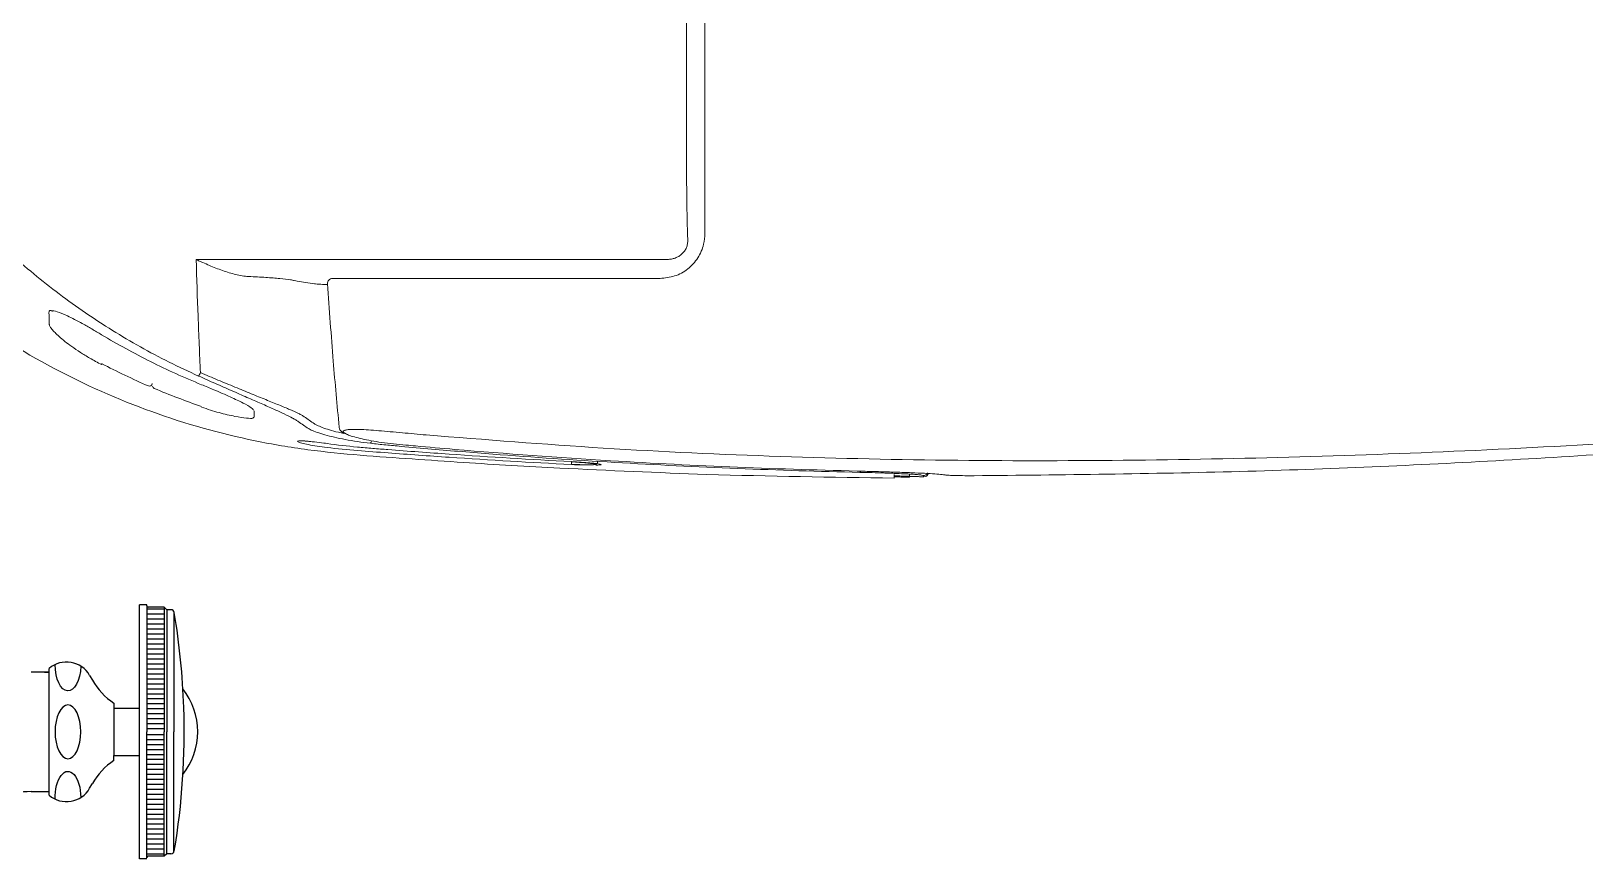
# Model space of a CAD drawing. Extents: x 3571 to 9666, y -561 to 1991.
# Drawn here: x 3815.1 to 4126.7, y 934.9 to 1101 of the extents above; entities that cross this region are included whole.
import ezdxf

# ---------------------------------------------------------------- set-up
doc = ezdxf.new("R2010")
doc.units = 0
doc.header["$LTSCALE"] = 20
doc.header["$MEASUREMENT"] = 0
doc.layers.get('0').update_dxf_attribs({"linetype": 'CONTINUOUS'})
doc.layers.add('4', color=4, linetype='CONTINUOUS')

msp = doc.modelspace()

# ---------------------------------------------------------------- linework, layer by layer
at = {"color": 7, "linetype": 'Continuous', "lineweight": 15}
for p, q in [((3838.62, 1029.8), (3838.62, 1029.8)), ((3839.74, 1029.32), (3839.74, 1029.32)), ((3988.16, 1011.33), (3988.16, 1012.02))]:
    msp.add_line(p, q, dxfattribs=at)
at = {"color": 7, "linetype": 'Continuous', "lineweight": 15, "flags": 128}
for points in [[(3829.2, 1034.08), (3829.21, 1034.1), (3829.23, 1034.13), (3829.25, 1034.18), (3829.28, 1034.23), (3829.29, 1034.26)], [(3923.45, 1014.04), (3923.45, 1014.05), (3923.45, 1014.08), (3923.45, 1014.13), (3923.46, 1014.19), (3923.46, 1014.26), (3923.47, 1014.35), (3923.47, 1014.44), (3923.48, 1014.53)]]:
    msp.add_lwpolyline(points, dxfattribs=at)
at = {"color": 7, "linetype": 'Continuous', "lineweight": 15}
for centre, radius, start, end in [((3875.52, 1050.37), 1, 89.9988, 184.4033), ((3845.33, 1034), 3.99, 326.4274, 337.4705), ((3838.82, 1030.26), 0.5, 246.5982, 0.0108), ((3838.82, 1030.26), 0.499, 246.7295, 0.5063), ((3839.93, 1029.78), 0.494, 179.1446, 247.7357), ((3839.94, 1029.78), 0.5, 180.004, 247.0697), ((3882.49, 1018.88), 0.872, 317.8467, 353.6391), ((3952.05, 1013.08), 28.64, 176.9311, 177.0307), ((3981.09, 1012.74), 0.344, 309.1017, 352.1157), ((3993.97, 1012.82), 1, 269.8681, 332.3326)]:
    msp.add_arc(centre, radius, start, end, dxfattribs=at)
for points, knots in [([(3848.66, 1031.79), (3844.65, 1033.58), (3840.75, 1035.53), (3833.19, 1039.77), (3829.52, 1042.05), (3822.4, 1046.92), (3818.95, 1049.52), (3813.95, 1053.66), (3812.31, 1055.09), (3809.12, 1058.06), (3807.56, 1059.59), (3805.27, 1061.98), (3804.52, 1062.79), (3803.05, 1064.42), (3802.33, 1065.24), (3800.2, 1067.75), (3798.83, 1069.45), (3794.9, 1074.67), (3792.49, 1078.29), (3789.18, 1083.93), (3788.13, 1085.85), (3786.64, 1088.78), (3786.16, 1089.76), (3785.22, 1091.75), (3784.76, 1092.76), (3782.55, 1097.81), (3781.04, 1101.91), (3778.51, 1110.25), (3777.49, 1114.49), (3776.33, 1120.93), (3776, 1123.1), (3775.67, 1125.82), (3775.61, 1126.37), (3775.49, 1127.47), (3775.43, 1128.01), (3775.26, 1129.65), (3775.14, 1130.75), (3774.13, 1140.6), (3773.38, 1149.36), (3771.58, 1175.68), (3770.98, 1193.26), (3770.98, 1210.87)], [0, 0, 0, 0, 0.0625, 0.0625, 0.125, 0.125, 0.1875, 0.1875, 0.21875, 0.21875, 0.25, 0.25, 0.265625, 0.265625, 0.28125, 0.28125, 0.3125, 0.3125, 0.375, 0.375, 0.40625, 0.40625, 0.421875, 0.421875, 0.4375, 0.4375, 0.5, 0.5, 0.5625, 0.5625, 0.59375, 0.59375, 0.601563, 0.601563, 0.609375, 0.609375, 0.625, 0.625, 0.75, 0.75, 1, 1, 1, 1]), ([(4406.51, 1210.87), (4406.4, 1203.67), (4406.18, 1189.28), (4404.56, 1170.08), (4402.58, 1153.29), (4400.35, 1138.89), (4397.81, 1126.34), (4394.82, 1115.72), (4391.48, 1106.98), (4387.38, 1098.47), (4382.57, 1090.34), (4377.13, 1082.74), (4371.09, 1075.62), (4364.39, 1068.98), (4356.65, 1062.55), (4348, 1056.42), (4338.39, 1050.61), (4328.29, 1045.53), (4317.67, 1041.15), (4306.63, 1037.66), (4295.25, 1035.01), (4283.72, 1033), (4272.1, 1031.42), (4260.45, 1030.1), (4241.25, 1027.9), (4214.52, 1024.87), (4179.3, 1021.64), (4143.18, 1018.94), (4107.71, 1016.91), (4071.76, 1015.53), (4036.34, 1014.8), (4000.86, 1014.75), (3965.34, 1015.52), (3929.8, 1017.14), (3906.15, 1019.03), (3894.33, 1019.97)], [0, 0, 0, 0, 0.034021, 0.068042, 0.090999, 0.113959, 0.136898, 0.151485, 0.166072, 0.181093, 0.196113, 0.210689, 0.225264, 0.24027, 0.255278, 0.27285, 0.290421, 0.308406, 0.326391, 0.344797, 0.363219, 0.381705, 0.400248, 0.418798, 0.43729, 0.491814, 0.546337, 0.604904, 0.663471, 0.719441, 0.775416, 0.831384, 0.887588, 0.943799, 1, 1, 1, 1]), ([(3950.2, 1060.37), (3950.2, 1064.2), (3950.2, 1071.86), (3950.2, 1083.38), (3950.2, 1094.91), (3950.2, 1102.59), (3950.2, 1106.43)], [0, 0, 0, 0, 0.2504218, 0.5011344, 0.7504278, 1, 1, 1, 1]), ([(3901.8, 1014.44), (3898.35, 1014.67), (3891.48, 1015.15), (3881.12, 1015.87), (3870.54, 1016.89), (3849.41, 1020.45), (3825.35, 1029.11), (3801.05, 1044.43), (3779.07, 1063.26), (3766.67, 1081.97), (3761.03, 1095.14)], [0, 0, 0, 0, 0.0625, 0.125, 0.1875, 0.25, 0.5, 0.625, 0.75, 1, 1, 1, 1]), ([(3946.77, 1059.09), (3946.67, 1061.83), (3946.61, 1064.57), (3946.53, 1070.07), (3946.52, 1072.82), (3946.52, 1075.58)], [0, 0, 0, 0, 0.5, 0.5, 1, 1, 1, 1]), ([(3941.2, 1051.37), (3942.19, 1051.47), (3944.19, 1051.66), (3946.86, 1053.17), (3948.9, 1055.41), (3950.03, 1057.94), (3950.15, 1059.65), (3950.2, 1060.37)], [0, 0, 0, 0, 0.211024, 0.422038, 0.633242, 0.84646, 1, 1, 1, 1]), ([(3942.69, 1055.19), (3942.95, 1055.19), (3943.22, 1055.21), (3943.74, 1055.31), (3943.99, 1055.37), (3944.48, 1055.56), (3944.73, 1055.67), (3945.18, 1055.94), (3945.39, 1056.1), (3945.78, 1056.46), (3945.96, 1056.66), (3946.26, 1057.08), (3946.39, 1057.32), (3946.6, 1057.8), (3946.67, 1058.05), (3946.76, 1058.57), (3946.78, 1058.83), (3946.77, 1059.09)], [0, 0, 0, 0, 0.125, 0.125, 0.25, 0.25, 0.375, 0.375, 0.5, 0.5, 0.625, 0.625, 0.75, 0.75, 0.875, 0.875, 1, 1, 1, 1]), ([(3848.16, 1055.16), (3852.1, 1055.16), (3856.04, 1055.17), (3863.93, 1055.17), (3867.87, 1055.18), (3879.69, 1055.18), (3887.57, 1055.18), (3899.39, 1055.19), (3903.33, 1055.19), (3911.21, 1055.19), (3915.14, 1055.19), (3926.95, 1055.19), (3934.82, 1055.19), (3942.69, 1055.19)], [0, 0, 0, 0, 0.125, 0.125, 0.25, 0.25, 0.5, 0.5, 0.625, 0.625, 0.75, 0.75, 1, 1, 1, 1]), ([(3849.02, 1032.47), (3848.93, 1034.35), (3848.85, 1036.23), (3848.7, 1040.01), (3848.62, 1041.89), (3848.41, 1047.57), (3848.27, 1051.36), (3848.16, 1055.16)], [0, 0, 0, 0, 0.25, 0.25, 0.5, 0.5, 1, 1, 1, 1]), ([(3858.68, 1051.76), (3857.83, 1051.8), (3856.97, 1051.95), (3855.22, 1052.37), (3854.34, 1052.65), (3852.57, 1053.27), (3851.69, 1053.62), (3850.37, 1054.17), (3849.93, 1054.37), (3849.27, 1054.66), (3849.04, 1054.76), (3848.6, 1054.96), (3848.38, 1055.06), (3848.16, 1055.16)], [0, 0, 0, 0, 0.25, 0.25, 0.5, 0.5, 0.75, 0.75, 0.875, 0.875, 0.9375, 0.9375, 1, 1, 1, 1]), ([(3868.44, 1050.81), (3868.28, 1050.86), (3868.08, 1050.91), (3867.63, 1051), (3867.37, 1051.05), (3866.49, 1051.18), (3865.79, 1051.27), (3864.53, 1051.39), (3864.09, 1051.43), (3863.14, 1051.51), (3862.64, 1051.54), (3861.05, 1051.65), (3859.91, 1051.71), (3858.68, 1051.76)], [0, 0, 0, 0, 0.125, 0.125, 0.25, 0.25, 0.5, 0.5, 0.625, 0.625, 0.75, 0.75, 1, 1, 1, 1]), ([(3874.55, 1050.14), (3874.19, 1050.15), (3873.32, 1050.19), (3872.43, 1050.24), (3872.04, 1050.28), (3871.87, 1050.3)], [0, 0, 0, 0, 0.29449, 0.69629, 1, 1, 1, 1]), ([(3874.54, 1050.3), (3874.89, 1045.12), (3875.54, 1035.5), (3876.44, 1025.94), (3876.86, 1021.53)], [0, 0, 0, 0, 0.5388285, 1, 1, 1, 1]), ([(3875.59, 1051.37), (3875.58, 1051.37), (3875.56, 1051.37), (3876.13, 1051.37), (3877.24, 1051.37), (3878.84, 1051.37), (3880.89, 1051.37), (3883.32, 1051.37), (3886.07, 1051.37), (3889.05, 1051.37), (3892.2, 1051.37), (3894.33, 1051.37), (3895.4, 1051.37)], [0, 0, 0, 0, 0.062468, 0.167262, 0.271796, 0.37633, 0.480475, 0.584618, 0.688459, 0.792297, 0.896149, 1, 1, 1, 1]), ([(3895.4, 1051.37), (3903.03, 1051.37), (3918.31, 1051.37), (3933.57, 1051.37), (3941.2, 1051.37)], [0, 0, 0, 0, 0.499971, 1, 1, 1, 1]), ([(3818.65, 1044.53), (3818.65, 1044.75), (3818.65, 1044.98), (3819.07, 1044.91), (3819.09, 1044.9)], [0, 0, 0, 0, 0.937438, 1, 1, 1, 1]), ([(3819.09, 1044.9), (3819.45, 1044.88), (3820.18, 1044.83), (3822, 1044.05), (3823.77, 1043.16), (3825.42, 1042.27), (3827.23, 1041.24), (3828.53, 1040.47), (3829.18, 1040.09)], [0, 0, 0, 0, 0.2073087, 0.4267459, 0.5581594, 0.6896871, 0.8448017, 1, 1, 1, 1]), ([(3819.38, 1044.85), (3819.38, 1044.85), (3819.36, 1044.81), (3819.29, 1044.83), (3819.4, 1044.82), (3819.4, 1044.82)], [0, 0, 0, 0, 0.158515, 0.9485, 1, 1, 1, 1]), ([(3829.2, 1034.08), (3828.4, 1034.51), (3826.92, 1035.3), (3824.91, 1036.54), (3822.74, 1038.01), (3820.64, 1039.67), (3819.33, 1041.02), (3818.82, 1041.73), (3818.76, 1041.94), (3818.75, 1041.99)], [0, 0, 0, 0, 0.156867, 0.289491, 0.42213, 0.654868, 0.859227, 0.962274, 1, 1, 1, 1]), ([(3829.18, 1040.09), (3832.39, 1038.16), (3835.68, 1036.36), (3842.37, 1033.02), (3845.77, 1031.48), (3849.24, 1030.06)], [0, 0, 0, 0, 0.5, 0.5, 1, 1, 1, 1]), ([(3868.65, 1022.66), (3868.51, 1022.76), (3868.34, 1022.87), (3867.96, 1023.1), (3867.75, 1023.23), (3867.04, 1023.61), (3866.48, 1023.89), (3865.21, 1024.49), (3864.5, 1024.81), (3863.33, 1025.34), (3862.92, 1025.52), (3862.07, 1025.89), (3861.64, 1026.08), (3860.3, 1026.67), (3859.35, 1027.08), (3857.86, 1027.73), (3857.35, 1027.96), (3856.31, 1028.41), (3855.79, 1028.64), (3854.2, 1029.33), (3853.12, 1029.81), (3850.92, 1030.78), (3849.8, 1031.28), (3848.66, 1031.79)], [0, 0, 0, 0, 0.0625, 0.0625, 0.125, 0.125, 0.25, 0.25, 0.375, 0.375, 0.4375, 0.4375, 0.5, 0.5, 0.625, 0.625, 0.6875, 0.6875, 0.75, 0.75, 0.875, 0.875, 1, 1, 1, 1]), ([(3849.02, 1032.47), (3850.21, 1031.97), (3851.39, 1031.47), (3853.69, 1030.51), (3854.83, 1030.04), (3857.06, 1029.12), (3858.15, 1028.67), (3860.22, 1027.83), (3861.21, 1027.43), (3862.6, 1026.87), (3863.06, 1026.68), (3863.93, 1026.32), (3864.36, 1026.15), (3865.58, 1025.65), (3866.31, 1025.34), (3867.62, 1024.77), (3868.2, 1024.51), (3868.93, 1024.15), (3869.15, 1024.04), (3869.54, 1023.82), (3869.71, 1023.72), (3869.86, 1023.63)], [0, 0, 0, 0, 0.125, 0.125, 0.25, 0.25, 0.375, 0.375, 0.5, 0.5, 0.5625, 0.5625, 0.625, 0.625, 0.75, 0.75, 0.875, 0.875, 0.9375, 0.9375, 1, 1, 1, 1]), ([(4004.24, 1011.79), (4021.98, 1011.98), (4057.47, 1012.35), (4110.7, 1014.68), (4162.9, 1018.31), (4210.1, 1022.76), (4243.43, 1026.72), (4262.98, 1029.22), (4273.2, 1030.53), (4279.45, 1031.73), (4281.82, 1032.19)], [0, 0, 0, 0, 0.190383, 0.380766, 0.571672, 0.762578, 0.889422, 0.931764, 0.974102, 1, 1, 1, 1]), ([(3849.24, 1030.06), (3850.07, 1029.72), (3852.09, 1028.89), (3855.07, 1027.59), (3857.66, 1026.36), (3859.35, 1025.43), (3859.57, 1025.09), (3859.67, 1024.93)], [0, 0, 0, 0, 0.160509, 0.394542, 0.615675, 0.828556, 1, 1, 1, 1]), ([(3859.58, 1023.39), (3859.57, 1023.38), (3859.44, 1023.26), (3858.34, 1023.3), (3856.02, 1023.65), (3852.81, 1024.39), (3850.45, 1025.15), (3849.27, 1025.53)], [0, 0, 0, 0, 0.029571, 0.259983, 0.499349, 0.749775, 1, 1, 1, 1]), ([(3871.87, 1022.23), (3872.03, 1022.13), (3872.41, 1021.9), (3873.41, 1021.47), (3874.86, 1020.98), (3876.34, 1020.57), (3877.4, 1020.34), (3877.77, 1020.26)], [0, 0, 0, 0, 0.167605, 0.404587, 0.641583, 0.875574, 1, 1, 1, 1]), ([(3883.14, 1018.3), (3882.25, 1018.41), (3880.49, 1018.63), (3878.04, 1019.05), (3875.83, 1019.51), (3873.91, 1020), (3872.36, 1020.49), (3871.33, 1020.89), (3870.96, 1021.11), (3870.82, 1021.19)], [0, 0, 0, 0, 0.152233, 0.304478, 0.456462, 0.60845, 0.762103, 0.915742, 1, 1, 1, 1]), ([(3876.85, 1021.53), (3876.84, 1021.51), (3876.82, 1021.31), (3877.02, 1020.98), (3877.29, 1020.66), (3877.59, 1020.44), (3877.86, 1020.31), (3877.99, 1020.25)], [0, 0, 0, 0, 0.020114, 0.231044, 0.449339, 0.739717, 1, 1, 1, 1]), ([(3878.19, 1020.96), (3878.06, 1020.93), (3877.68, 1020.85), (3877.62, 1020.63), (3877.8, 1020.38), (3878.19, 1020.21), (3878.31, 1020.15)], [0, 0, 0, 0, 0.193815, 0.526171, 0.858785, 1, 1, 1, 1]), ([(3894.33, 1019.97), (3893.52, 1020.04), (3891.91, 1020.19), (3889.46, 1020.41), (3887.05, 1020.63), (3884.75, 1020.83), (3882.69, 1020.99), (3880.89, 1021.09), (3879.46, 1021.1), (3878.53, 1021.06), (3878.27, 1020.98), (3878.19, 1020.96)], [0, 0, 0, 0, 0.11173, 0.223453, 0.3422, 0.460936, 0.580622, 0.700302, 0.823648, 0.947005, 1, 1, 1, 1]), ([(3878.31, 1020.15), (3878.44, 1020.09), (3878.8, 1019.9), (3879.86, 1019.56), (3881.37, 1019.18), (3883.23, 1018.8), (3885.35, 1018.46), (3887.7, 1018.18), (3889.39, 1018.02), (3890.24, 1017.94)], [0, 0, 0, 0, 0.0911385, 0.244943, 0.3987401, 0.5491355, 0.6995077, 0.8497648, 1, 1, 1, 1]), ([(3874.42, 1017.46), (3873.75, 1017.54), (3872.4, 1017.71), (3870.62, 1018.03), (3869.27, 1018.34), (3868.51, 1018.6), (3868.43, 1018.77), (3869.04, 1018.82), (3869.94, 1018.77), (3870.73, 1018.69), (3870.96, 1018.66)], [0, 0, 0, 0, 0.135988, 0.271923, 0.408548, 0.544994, 0.679866, 0.812622, 0.944109, 1, 1, 1, 1]), ([(3869.02, 1018.79), (3869.16, 1018.79), (3869.47, 1018.79), (3870.14, 1018.75), (3870.72, 1018.69), (3870.96, 1018.66)], [0, 0, 0, 0, 0.333904, 0.719994, 1, 1, 1, 1]), ([(3870.96, 1018.66), (3871.26, 1018.63), (3872.09, 1018.55), (3873.34, 1018.39), (3874.2, 1018.28), (3874.41, 1018.25)], [0, 0, 0, 0, 0.301818, 0.832106, 1, 1, 1, 1]), ([(3874.41, 1018.25), (3876.44, 1017.97), (3878.48, 1017.74), (3881.54, 1017.44), (3882.56, 1017.35), (3884.6, 1017.19), (3885.62, 1017.11), (3890.73, 1016.71), (3894.82, 1016.41), (3907.08, 1015.56), (3915.26, 1015.06), (3923.45, 1014.63)], [0, 0, 0, 0, 0.125, 0.125, 0.1875, 0.1875, 0.25, 0.25, 0.5, 0.5, 1, 1, 1, 1]), ([(3923.45, 1014.04), (3915.27, 1014.46), (3907.09, 1014.94), (3894.83, 1015.77), (3890.74, 1016.06), (3884.62, 1016.53), (3882.57, 1016.69), (3878.49, 1017.02), (3876.45, 1017.22), (3874.42, 1017.46)], [0, 0, 0, 0, 0.5, 0.5, 0.75, 0.75, 0.875, 0.875, 1, 1, 1, 1]), ([(3981.3, 1012.47), (3964.91, 1012.84), (3948.53, 1013.5), (3923.98, 1014.95), (3915.81, 1015.5), (3903.55, 1016.45), (3899.46, 1016.79), (3893.34, 1017.32), (3891.3, 1017.5), (3888.24, 1017.78), (3887.22, 1017.87), (3885.18, 1018.07), (3884.16, 1018.18), (3883.14, 1018.3)], [0, 0, 0, 0, 0.5, 0.5, 0.75, 0.75, 0.875, 0.875, 0.9375, 0.9375, 0.96875, 0.96875, 1, 1, 1, 1]), ([(3890.24, 1017.94), (3890.89, 1017.88), (3894.14, 1017.58), (3907.8, 1016.38), (3929.32, 1014.83), (3956.77, 1013.4), (3973.8, 1012.92), (3982.32, 1012.68)], [0, 0, 0, 0, 0.02123, 0.10615, 0.445851, 0.722925, 1, 1, 1, 1]), ([(3988.16, 1011.33), (3975.63, 1011.5), (3953.26, 1011.8), (3930.92, 1012.85), (3921.09, 1013.32)], [0, 0, 0, 0, 0.560088, 1, 1, 1, 1]), ([(3923.45, 1014.63), (3924.11, 1014.59), (3925.43, 1014.51), (3927.13, 1014.38), (3927.87, 1014.29), (3928.2, 1014.26)], [0, 0, 0, 0, 0.356241, 0.712471, 1, 1, 1, 1]), ([(3925.46, 1014.01), (3925.91, 1014), (3926.83, 1013.98), (3927.75, 1014), (3928.24, 1014.05), (3928.16, 1014.14), (3927.55, 1014.24), (3926.49, 1014.36), (3925.05, 1014.47), (3923.98, 1014.54), (3923.45, 1014.57)], [0, 0, 0, 0, 0.121118, 0.247856, 0.369654, 0.498676, 0.620679, 0.74845, 0.874134, 1, 1, 1, 1]), ([(3923.45, 1014.09), (3923.6, 1014.08), (3924.28, 1014.05), (3925.01, 1014.02), (3925.45, 1014.01), (3925.46, 1014.01)], [0, 0, 0, 0, 0.220806, 0.984083, 1, 1, 1, 1]), ([(3925.45, 1013.95), (3924.99, 1013.97), (3924.34, 1013.99), (3923.65, 1014.03), (3923.45, 1014.04)], [0, 0, 0, 0, 0.702327, 1, 1, 1, 1]), ([(3925.46, 1014.01), (3925.57, 1014.01), (3926.07, 1013.99), (3926.81, 1013.99), (3927.59, 1013.99), (3928.04, 1014.02), (3928.25, 1014.06), (3928.43, 1014.11), (3928.6, 1014.26), (3928.69, 1014.41), (3928.69, 1014.53), (3928.7, 1014.57)], [0, 0, 0, 0, 0.060907, 0.27679, 0.492624, 0.709121, 0.826921, 0.898465, 0.935976, 0.974386, 1, 1, 1, 1]), ([(3928.2, 1014.26), (3928.42, 1014.23), (3928.83, 1014.18), (3929.1, 1014.12), (3929.11, 1014.11), (3929.12, 1014.11)], [0, 0, 0, 0, 0.465314, 0.839642, 1, 1, 1, 1]), ([(3929.05, 1014.13), (3929.1, 1014.12), (3929.43, 1014.06), (3929.36, 1013.99), (3929.03, 1013.93), (3928.46, 1013.92), (3928.31, 1013.92)], [0, 0, 0, 0, 0.084218, 0.469843, 0.854586, 1, 1, 1, 1]), ([(3993.97, 1011.82), (3993.95, 1011.85), (3993.85, 1011.88), (3993.57, 1011.93), (3993.45, 1011.95), (3993.19, 1011.98), (3993.03, 1011.99), (3992.53, 1012.04), (3992.12, 1012.07), (3991.41, 1012.11), (3991.16, 1012.13), (3990.63, 1012.16), (3990.35, 1012.17), (3989.47, 1012.21), (3988.85, 1012.24), (3987.84, 1012.28), (3987.5, 1012.29), (3986.78, 1012.32), (3986.41, 1012.33), (3985.3, 1012.37), (3984.53, 1012.39), (3982.95, 1012.43), (3982.14, 1012.45), (3981.3, 1012.47)], [0, 0, 0, 0, 0.125, 0.125, 0.1875, 0.1875, 0.25, 0.25, 0.375, 0.375, 0.4375, 0.4375, 0.5, 0.5, 0.625, 0.625, 0.6875, 0.6875, 0.75, 0.75, 0.875, 0.875, 1, 1, 1, 1]), ([(3982.32, 1012.68), (3983.54, 1012.65), (3985.96, 1012.59), (3989.34, 1012.49), (3992.37, 1012.37), (3994.9, 1012.25), (3996.83, 1012.12), (3997.9, 1012.02), (3998.29, 1011.97), (3998.39, 1011.95)], [0, 0, 0, 0, 0.1621, 0.324165, 0.485204, 0.64615, 0.796149, 0.946095, 1, 1, 1, 1]), ([(3991.26, 1011.97), (3991.26, 1011.89), (3991.26, 1011.81), (3991.26, 1011.73), (3991.26, 1011.72), (3991.26, 1011.71), (3991.26, 1011.7)], [0.02408713, 0.02408713, 0.02408713, 0.02408713, 0.0243277385, 0.0243277385, 0.0243277385, 0.024356683, 0.024356683, 0.024356683, 0.024356683]), ([(3991.26, 1011.7), (3991.26, 1011.65), (3991.26, 1011.59), (3991.26, 1011.52), (3991.26, 1011.5), (3991.26, 1011.5)], [0, 0, 0, 0, 0.5, 0.5, 1, 1, 1, 1]), ([(3995.01, 1012.13), (3994.97, 1012.04), (3994.91, 1011.97), (3994.79, 1011.84), (3994.72, 1011.78), (3994.49, 1011.64), (3994.3, 1011.59), (3994.12, 1011.59)], [0, 0, 0, 0, 0.25, 0.25, 0.5, 0.5, 1, 1, 1, 1]), ([(3998.39, 1011.95), (3998.61, 1011.93), (3999.05, 1011.88), (4000.47, 1011.83), (4002.25, 1011.8), (4003.58, 1011.79), (4004.24, 1011.79)], [0, 0, 0, 0, 0.251746, 0.503496, 0.75512, 1, 1, 1, 1])]:
    msp.add_open_spline(points, degree=3, knots=knots, dxfattribs=at)
for points, degree in [([(3946.52, 1075.58), (3946.52, 1085.9), (3946.53, 1096.27), (3946.53, 1106.63)], 3), ([(3871.87, 1050.3), (3870.73, 1050.47), (3869.58, 1050.64), (3868.44, 1050.81)], 3), ([(3818.66, 1042.29), (3818.66, 1043.01), (3818.65, 1043.76), (3818.65, 1044.53)], 3), ([(3818.75, 1041.99), (3818.66, 1042.29)], 1), ([(3829.2, 1034.28), (3832.28, 1032.68), (3835.43, 1031.18), (3838.62, 1029.8)], 3), ([(3839.74, 1029.32), (3842.87, 1028), (3846.05, 1026.78), (3849.26, 1025.67)], 3), ([(3859.79, 1023.56), (3859.58, 1023.39)], 1), ([(3859.79, 1024.81), (3859.79, 1024.38), (3859.79, 1023.96), (3859.79, 1023.56)], 3), ([(3870.7, 1021.26), (3870.02, 1021.7), (3869.33, 1022.17), (3868.65, 1022.66)], 3), ([(3869.86, 1023.63), (3870.53, 1023.13), (3871.2, 1022.67), (3871.87, 1022.23)], 3), ([(3870.82, 1021.19), (3870.7, 1021.26)], 1), ([(3921.09, 1013.32), (3914.66, 1013.65), (3908.22, 1014.03), (3901.8, 1014.44)], 3), ([(3991.26, 1011.7), (3988.16, 1011.76)], 1), ([(3991.26, 1011.5), (3988.16, 1011.56)], 1), ([(3994.12, 1011.59), (3991.26, 1011.63)], 1), ([(3994.12, 1011.59), (3994.07, 1011.66), (3994.02, 1011.74), (3993.97, 1011.82)], 3)]:
    msp.add_open_spline(points, degree=degree, dxfattribs=at)
at = {"layer": '4'}
for p, q in [((3838.27, 985.91), (3836.77, 985.91)), ((3836.77, 984.91), (3836.77, 985.91)), ((3836.77, 960.41), (3836.77, 984.91)), ((3838.27, 985.71), (3838.27, 985.91)), ((3838.27, 985.71), (3838.27, 960.41)), ((3841.77, 985), (3838.27, 985)), ((3841.77, 985.41), (3838.57, 985.41)), ((3842.27, 984.91), (3841.77, 985.41)), ((3841.77, 985.41), (3841.77, 960.41)), ((3843.09, 984.91), (3842.27, 984.91)), ((3842.27, 984.91), (3842.27, 960.41)), ((3841.77, 984), (3838.27, 984)), ((3841.77, 983), (3838.27, 983)), ((3841.77, 982), (3838.27, 982)), ((3843.68, 984.41), (3843.68, 960.41)), ((3841.77, 981), (3838.27, 981)), ((3841.77, 980), (3838.27, 980)), ((3841.77, 979), (3838.27, 979)), ((3841.77, 978), (3838.27, 978)), ((3841.77, 977), (3838.27, 977)), ((3841.77, 976), (3838.27, 976)), ((3815.06, 972.44), (3818.68, 972.44)), ((3817.77, 972.41), (3818.68, 972.41)), ((3818.68, 972.41), (3818.68, 973.13)), ((3818.68, 948.41), (3818.68, 972.41)), ((3841.77, 975), (3838.27, 975)), ((3841.77, 974), (3838.27, 974)), ((3841.77, 973), (3838.27, 973)), ((3826.8, 971.74), (3827.35, 970.78)), ((3841.77, 972), (3838.27, 972)), ((3841.77, 971), (3838.27, 971)), ((3841.77, 970), (3838.27, 970)), ((3831.68, 966.15), (3831.68, 965.16)), ((3841.77, 969), (3838.27, 969)), ((3841.77, 968), (3838.27, 968)), ((3841.77, 967), (3838.27, 967)), ((3831.68, 965.16), (3831.68, 955.66)), ((3831.68, 965.16), (3836.77, 965.16)), ((3841.77, 966), (3838.27, 966)), ((3841.77, 965), (3838.27, 965)), ((3841.77, 964), (3838.27, 964)), ((3841.77, 963), (3838.27, 963)), ((3836.77, 934.91), (3836.77, 960.41)), ((3841.77, 962), (3838.27, 962)), ((3841.77, 961), (3838.27, 961)), ((3838.27, 935.11), (3838.27, 960.41)), ((3841.77, 935.41), (3841.77, 960.41)), ((3842.27, 935.91), (3842.27, 960.41)), ((3843.68, 936.41), (3843.68, 960.41)), ((3841.77, 959.83), (3838.27, 959.83)), ((3841.77, 958.83), (3838.27, 958.83)), ((3841.77, 957.83), (3838.27, 957.83)), ((3841.77, 956.83), (3838.27, 956.83)), ((3831.68, 955.66), (3836.77, 955.66)), ((3831.68, 954.68), (3831.68, 955.66)), ((3841.77, 955.83), (3838.27, 955.83)), ((3841.77, 954.83), (3838.27, 954.83)), ((3841.77, 953.83), (3838.27, 953.83)), ((3841.77, 952.83), (3838.27, 952.83)), ((3841.77, 951.83), (3838.27, 951.83)), ((3841.77, 950.83), (3838.27, 950.83)), ((3815.06, 948.41), (3818.68, 948.41)), ((3818.68, 947.69), (3818.68, 948.41)), ((3826.8, 949.09), (3827.35, 950.05)), ((3841.77, 949.83), (3838.27, 949.83)), ((3841.77, 948.83), (3838.27, 948.83)), ((3841.77, 947.83), (3838.27, 947.83)), ((3841.77, 946.83), (3838.27, 946.83)), ((3841.77, 945.83), (3838.27, 945.83)), ((3841.77, 944.83), (3838.27, 944.83)), ((3841.77, 943.83), (3838.27, 943.83)), ((3841.77, 942.86), (3838.27, 942.86)), ((3841.77, 941.86), (3838.27, 941.86)), ((3841.77, 940.86), (3838.27, 940.86)), ((3841.77, 939.86), (3838.27, 939.86)), ((3841.77, 938.86), (3838.27, 938.86)), ((3838.27, 934.94), (3836.77, 934.94)), ((3841.77, 937.86), (3838.27, 937.86)), ((3841.77, 936.86), (3838.27, 936.86)), ((3841.77, 935.86), (3838.27, 935.86)), ((3841.77, 935.44), (3838.57, 935.44)), ((3842.27, 935.94), (3841.77, 935.44)), ((3843.09, 935.94), (3842.27, 935.94))]:
    msp.add_line(p, q, dxfattribs=at)
for centre, radius, start, end in [((3838.57, 985.71), 0.3, 180, 270), ((3843.09, 984.21), 0.7, 9.4934, 90), ((3700.77, 960.41), 145, 1.9431, 9.4934), ((3822.16, 969.06), 5.36, 30, 130.4306), ((3839.47, 977.78), 14, 210, 236.1902), ((3834.51, 960.37), 14, 0.2473, 38.2141), ((3700.77, 960.41), 145, 350.5066, 1.9431), ((3834.51, 960.49), 14, 321.7859, 359.7527), ((3839.47, 943.05), 14, 123.8098, 150), ((3815.06, 910.41), 38, 90, 99.3048), ((3822.16, 951.77), 5.36, 229.5694, 330), ((3838.57, 935.14), 0.3, 90, 180), ((3843.09, 936.64), 0.7, 270, 350.5066)]:
    msp.add_arc(centre, radius, start, end, dxfattribs=at)
at = {"layer": '4', "extrusion": (0, 0, -1)}
for centre, start_param, end_param in [((3822.45, 974.01), 4.79078, 7.834251), ((3822.45, 947.09), 1.540108, 4.68362)]:
    msp.add_ellipse(centre, major_axis=(0, -5.4), ratio=0.478204, start_param=start_param, end_param=end_param, dxfattribs=at)
msp.add_ellipse((3822.45, 960.41), major_axis=(0, -5.4), ratio=0.478204, dxfattribs=at)

doc.saveas('drawing.dxf')
